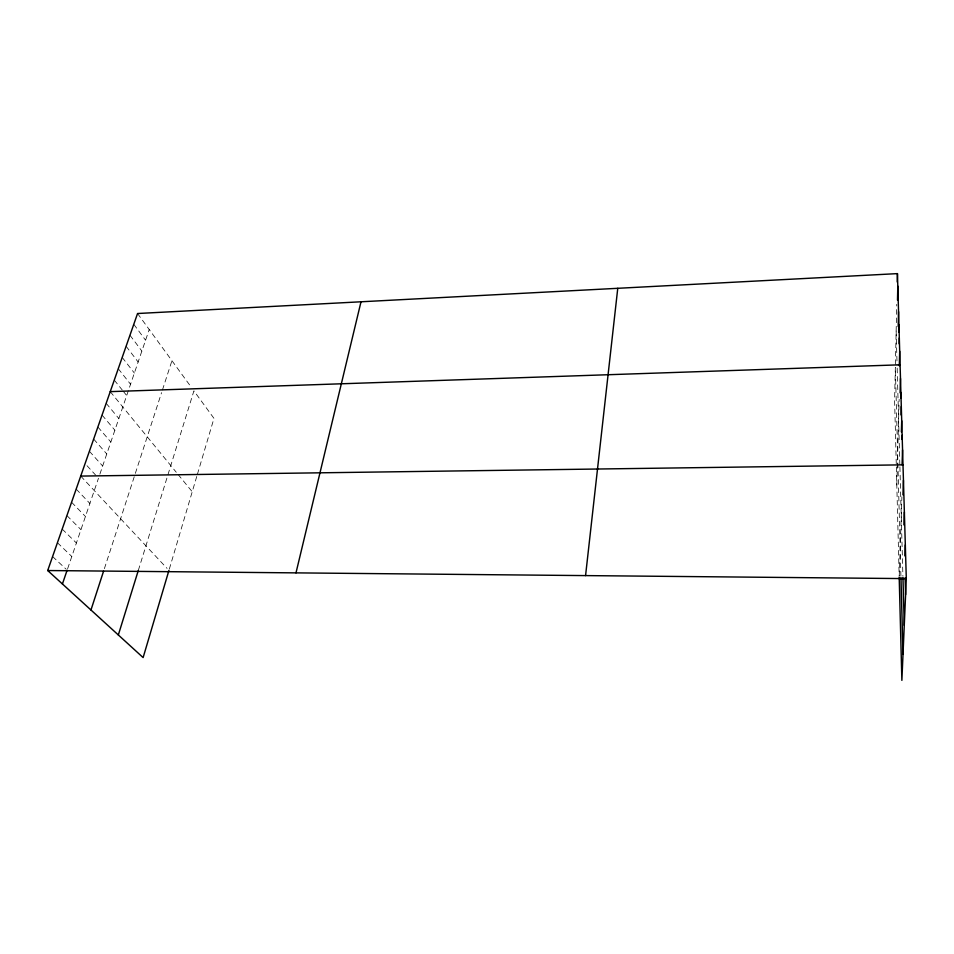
<?xml version="1.0" encoding="UTF-8"?>
<svg xmlns="http://www.w3.org/2000/svg" width="954" height="954" viewBox="0 0 954 954"><rect width="100%" height="100%" fill="white"/><g stroke="black" fill="none" stroke-linecap="round" stroke-linejoin="round"><path stroke-width="0.72" stroke-dasharray="4.77 3.58" d="M895.401 364.44L896.748 304.338M896.808 485.002L899.145 399.332M899.24 575.644L901.912 496.807M169.323 569.109L197.013 475.617M197.406 474.281L213.97 418.377L193.912 390.866L138.27 570.575M104.38 568.667L161.572 392.643M162.442 389.959L171.947 360.707M67.615 568.775L98.489 478.228M99.884 474.162L149.218 329.524M52.589 556.552L66.1 569.168M57.419 542.731L71.8 556.48M62.201 529.076L76.403 542.993M66.911 515.589L80.959 529.649M71.574 502.257L85.455 516.472M76.177 489.092L89.891 503.45M80.72 476.082L167.069 568.405M87.005 465.695L95.627 475.092M89.402 451.266L102.662 466.017M93.659 439.067L106.776 453.949M97.88 427.01L110.855 442.012M102.042 415.085L114.874 430.194M106.168 403.303L118.856 418.52M110.247 391.641L176.275 472.266M178.076 474.46L192.231 491.751M114.277 380.109L122.267 390.031M123.149 391.14L126.703 395.54M118.26 368.709L130.555 384.247M122.207 357.428L134.371 373.062M126.107 346.266L138.139 362.007M129.971 335.236L141.872 351.06M133.787 324.312L145.568 340.232M137.555 313.52L191.623 387.706M896.152 331.133L897.094 365.358M897.177 368.137L899.861 465.469M899.896 466.852L902.901 575.858M900.91 576.121L895.341 367.373L894.602 400.108L896.307 465.564M896.343 466.935L899.157 575.691"/><path stroke-width="1.43" d="M897.249 282.026L897.44 273.619L137.555 313.52L47.7 570.54L143.124 657.58L168.941 570.397M897.487 300.069L897.809 286.14M898.191 326.506L898.549 311.696M898.74 332.075L898.93 324.706M899.157 343.75L899.312 337.907M899.312 365.776L899.694 351.263M900.087 392.821L900.493 378.523M900.731 398.104L900.898 392.428M901.053 414.954L901.303 406.523M901.375 431.947L901.721 420.809M902.007 439.424L902.138 435.286M902.079 464.765L902.567 449.966M902.937 494.876L903.45 480.399M903.891 524.903L904.368 512.179M904.881 555.92L905.322 544.913M897.44 273.619L906.3 578.613L901.876 680.381L899.193 577.051M585.565 575.596L617.763 288.299M295.99 572.877L361.006 301.786M118.332 634.959L138.27 570.575M90.964 610L103.533 571.291M62.427 583.967L67.138 570.146M110.247 391.641L900.087 364.81M80.72 476.082L902.997 464.848M47.7 570.54L906.3 578.613M905.131 577.909L905.608 594.64M902.937 577.277L904.273 625.359M900.958 577.599L903.009 654.408"/></g></svg>
